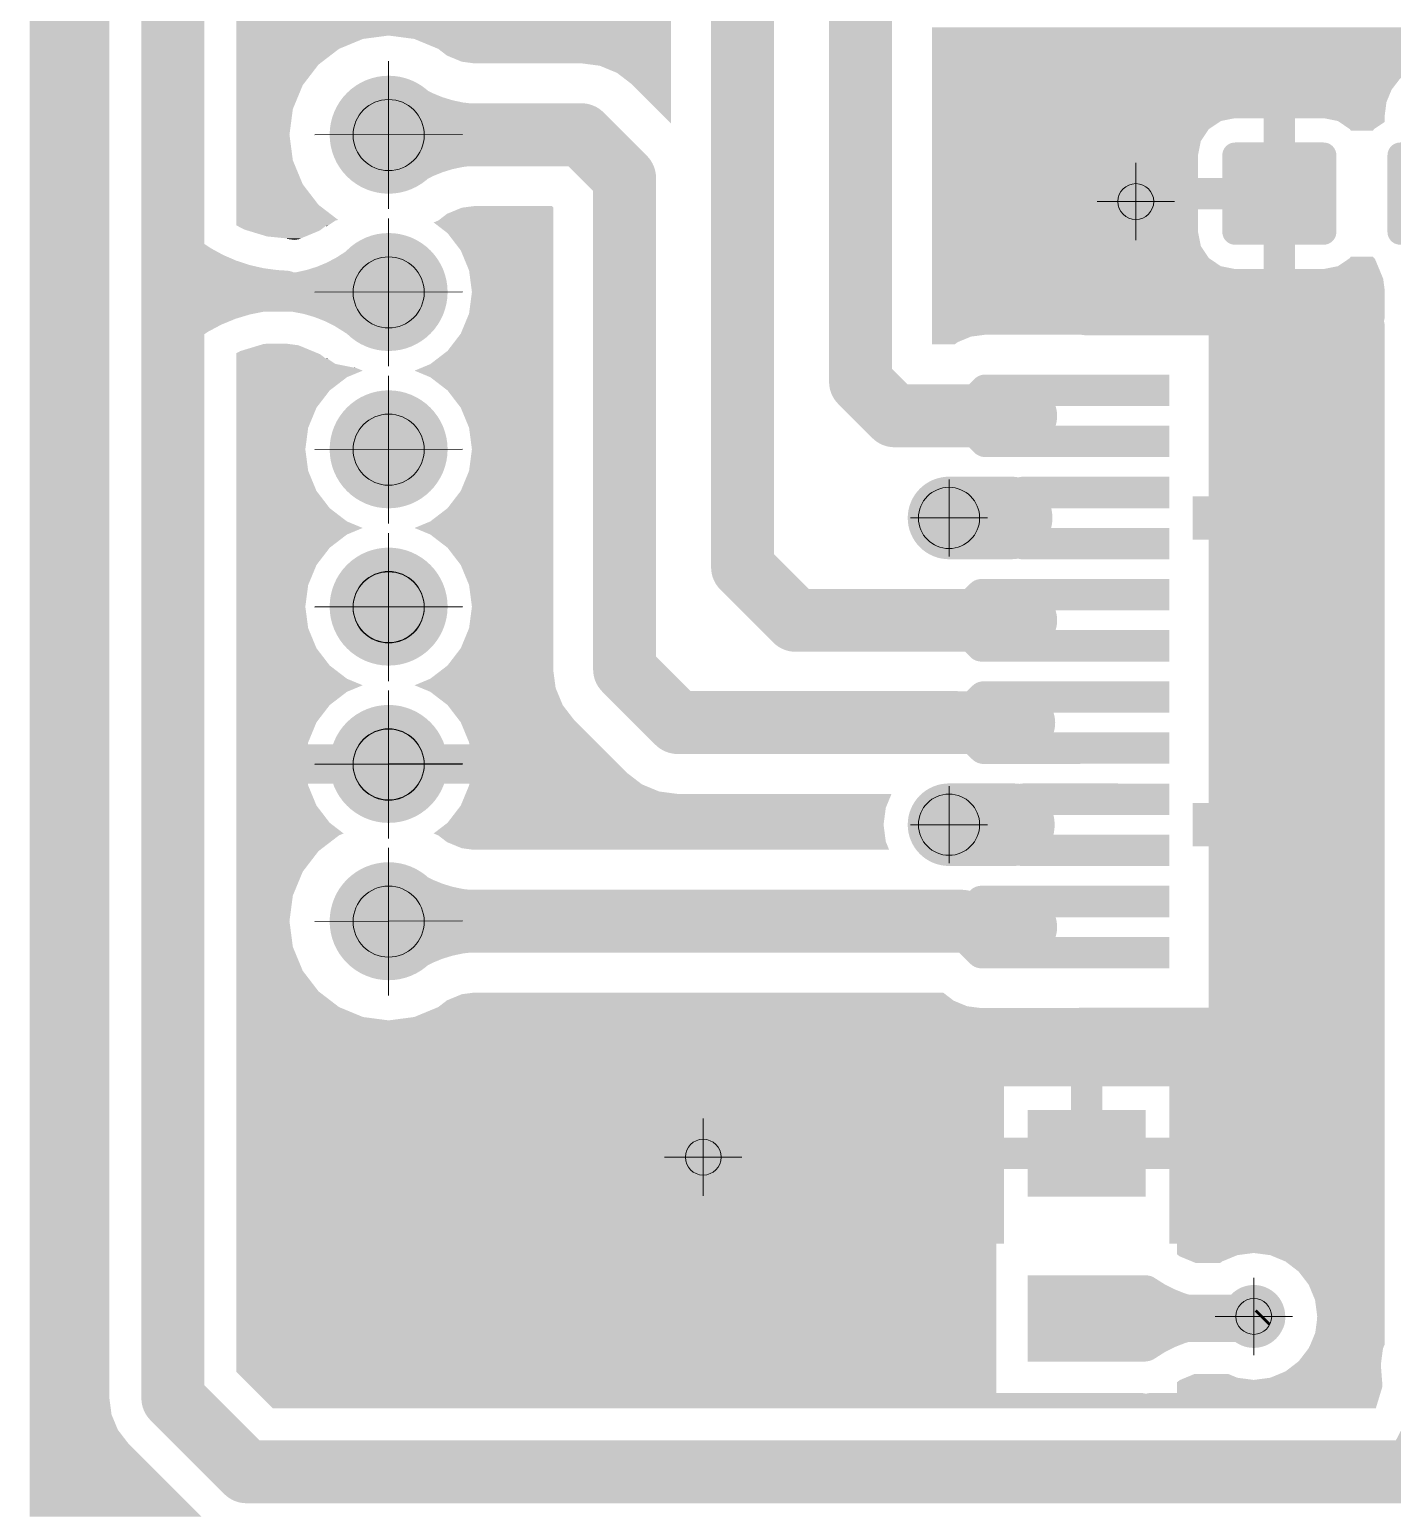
# Model space of a CAD drawing. Header units: inches. Extents: x -14 to 5184, y -66 to 1689.
# Drawn here: x 2008.48 to 2043.07, y 658.24 to 695.81 of the extents above; entities that cross this region are included whole.
import ezdxf

# ---------------------------------------------------------------- set-up
doc = ezdxf.new("R2010")
doc.units = ezdxf.units.IN
doc.header["$MEASUREMENT"] = 0
doc.layers.add('DRILL', color=7, linetype='Continuous', true_color=0xffffff)
doc.layers.add('Drill Gost', color=7, linetype='Continuous')
doc.layers.add('Poligon', color=7, linetype='Continuous')

# ---------------------------------------------------------------- blocks, each defined once
blk = doc.blocks.new('ROUND_4')
at = {"const_width": 0.015748}
blk.add_lwpolyline([(-0.007874, 0, 1), (0.007874, 0, 1)], format="xyb", close=True, dxfattribs=at)
blk = doc.blocks.new('ROUND_26')
at = {"const_width": 0.01969}
blk.add_lwpolyline([(-0.00984, 0, 1), (0.00984, 0, 1)], format="xyb", close=True, dxfattribs=at)
blk = doc.blocks.new('ROUND_23')
at = {"const_width": 0.02953}
blk.add_lwpolyline([(-0.01476, 0, 1), (0.01476, 0, 1)], format="xyb", close=True, dxfattribs=at)
blk = doc.blocks.new('RECTANGLE_20')
blk.add_solid([(0.02559, 0.00787), (0.02559, -0.00787), (-0.02559, 0.00787), (-0.02559, -0.00787)])
blk = doc.blocks.new('RECTANGLE_11')
blk.add_solid([(0.02953, 0.02165), (0.02953, -0.02165), (-0.02953, 0.02165), (-0.02953, -0.02165)])
blk = doc.blocks.new('RECTANGLE_ROUNDED_21')
for points in [[(-0.02799, 0.02179), (-0.02769, 0.02239), (0.02799, 0.02179), (0.02769, 0.02239)], [(-0.02769, 0.02239), (-0.02732, 0.02295), (0.02769, 0.02239), (0.02732, 0.02295)], [(-0.02732, 0.02295), (-0.0269, 0.02347), (0.02732, 0.02295), (0.0269, 0.02347)], [(-0.0269, 0.02347), (-0.02643, 0.02395), (0.0269, 0.02347), (0.02643, 0.02395)], [(-0.02643, 0.02395), (-0.02591, 0.02437), (0.02643, 0.02395), (0.02591, 0.02437)], [(-0.02591, 0.02437), (-0.02534, 0.02473), (0.02591, 0.02437), (0.02534, 0.02473)], [(-0.02534, 0.02473), (-0.02475, 0.02504), (0.02534, 0.02473), (0.02475, 0.02504)], [(-0.02475, 0.02504), (-0.02412, 0.02528), (0.02475, 0.02504), (0.02412, 0.02528)], [(-0.02412, 0.02528), (-0.02348, 0.02545), (0.02412, 0.02528), (0.02348, 0.02545)], [(-0.02348, 0.02545), (-0.02281, 0.02556), (0.02348, 0.02545), (0.02281, 0.02556)], [(-0.02281, 0.02556), (-0.02215, 0.02559), (0.02281, 0.02556), (0.02215, 0.02559)], [(-0.02854, 0.01919), (-0.02851, 0.01986), (0.02854, 0.01919), (0.02851, 0.01986)], [(-0.02854, -0.01919), (-0.02854, 0.01919), (0.02854, -0.01919), (0.02854, 0.01919)], [(-0.02851, 0.01986), (-0.0284, 0.02052), (0.02851, 0.01986), (0.0284, 0.02052)], [(-0.0284, 0.02052), (-0.02823, 0.02117), (0.0284, 0.02052), (0.02823, 0.02117)], [(-0.02823, 0.02117), (-0.02799, 0.02179), (0.02823, 0.02117), (0.02799, 0.02179)], [(-0.02851, -0.01986), (-0.02854, -0.01919), (0.02851, -0.01986), (0.02854, -0.01919)], [(-0.0284, -0.02052), (-0.02851, -0.01986), (0.0284, -0.02052), (0.02851, -0.01986)], [(-0.02823, -0.02117), (-0.0284, -0.02052), (0.02823, -0.02117), (0.0284, -0.02052)], [(-0.02799, -0.02179), (-0.02823, -0.02117), (0.02799, -0.02179), (0.02823, -0.02117)], [(-0.02769, -0.02239), (-0.02799, -0.02179), (0.02769, -0.02239), (0.02799, -0.02179)], [(-0.02732, -0.02295), (-0.02769, -0.02239), (0.02732, -0.02295), (0.02769, -0.02239)], [(-0.0269, -0.02347), (-0.02732, -0.02295), (0.0269, -0.02347), (0.02732, -0.02295)], [(-0.02643, -0.02395), (-0.0269, -0.02347), (0.02643, -0.02395), (0.0269, -0.02347)], [(-0.02591, -0.02437), (-0.02643, -0.02395), (0.02591, -0.02437), (0.02643, -0.02395)], [(-0.02534, -0.02473), (-0.02591, -0.02437), (0.02534, -0.02473), (0.02591, -0.02437)], [(-0.02475, -0.02504), (-0.02534, -0.02473), (0.02475, -0.02504), (0.02534, -0.02473)], [(-0.02412, -0.02528), (-0.02475, -0.02504), (0.02412, -0.02528), (0.02475, -0.02504)], [(-0.02348, -0.02545), (-0.02412, -0.02528), (0.02348, -0.02545), (0.02412, -0.02528)], [(-0.02281, -0.02556), (-0.02348, -0.02545), (0.02281, -0.02556), (0.02348, -0.02545)], [(-0.02215, -0.02559), (-0.02281, -0.02556), (0.02215, -0.02559), (0.02281, -0.02556)]]:
    blk.add_solid(points)
blk = doc.blocks.new('ROUND_2')
at = {"const_width": 0.00984}
blk.add_lwpolyline([(-0.00492, 0, 1), (0.00492, 0, 1)], format="xyb", close=True, dxfattribs=at)
blk = doc.blocks.new('ROUND_3')
at = {"const_width": 0.007874}
blk.add_lwpolyline([(-0.003937, 0, 1), (0.003937, 0, 1)], format="xyb", close=True, dxfattribs=at)
blk = doc.blocks.new('ROUND_5')
at = {"const_width": 0.00492}
blk.add_lwpolyline([(-0.00246, 0, 1), (0.00246, 0, 1)], format="xyb", close=True, dxfattribs=at)
blk = doc.blocks.new('ROUND_8')
at = {"const_width": 0.01181}
blk.add_lwpolyline([(-0.00591, 0, 1), (0.00591, 0, 1)], format="xyb", close=True, dxfattribs=at)
blk = doc.blocks.new('ROUND_7')
at = {"const_width": 0.02067}
blk.add_lwpolyline([(-0.01033, 0, 1), (0.01033, 0, 1)], format="xyb", close=True, dxfattribs=at)
blk = doc.blocks.new('ROUND_32')
at = {"const_width": 0.007874}
blk.add_lwpolyline([(-0.003937, 0, 1), (0.003937, 0, 1)], format="xyb", close=True, dxfattribs=at)

msp = doc.modelspace()

# ---------------------------------------------------------------- hatches: boundary and pattern name
at = {"layer": 'Drill Gost', "lineweight": 9, "transparency": 33554457}
h = msp.add_hatch(color=256, dxfattribs=at)
h.dxf.hatch_style = 1
h.paths.add_polyline_path([(2016.6885, 693.1385), (2017.5914, 693.1415), (2017.5914, 694.0343, 0.4118954)])
h = msp.add_hatch(color=256, dxfattribs=at)
h.dxf.hatch_style = 1
h.paths.add_polyline_path([(2016.6885, 693.1385), (2017.5914, 693.1415), (2017.5914, 694.0343, 0.4118954)])
h.paths.add_polyline_path([(2017.5914, 693.1415), (2017.5914, 692.2284, 0.4142136), (2018.4944, 693.1314, 0.0036367), (2018.4943, 693.1445)])
h = msp.add_hatch(color=256, dxfattribs=at)
h.dxf.hatch_style = 1
h.paths.add_polyline_path([(2016.6886, 689.1455), (2017.5915, 689.1485), (2017.5915, 690.0413, 0.4118954)])
h = msp.add_hatch(color=256, dxfattribs=at)
h.dxf.hatch_style = 1
h.paths.add_polyline_path([(2016.6886, 689.1455), (2017.5915, 689.1485), (2017.5915, 690.0413, 0.4118954)])
h.paths.add_polyline_path([(2017.5915, 689.1485), (2017.5915, 688.2354, 0.4142136), (2018.4945, 689.1383, 0.0036367), (2018.4944, 689.1515)])
h = msp.add_hatch(color=256, dxfattribs=at)
h.dxf.hatch_style = 1
h.paths.add_polyline_path([(2016.6885, 685.1523), (2017.5914, 685.1553), (2017.5914, 686.0481, 0.4118954)])
h = msp.add_hatch(color=256, dxfattribs=at)
h.dxf.hatch_style = 1
h.paths.add_polyline_path([(2016.6885, 685.1523), (2017.5914, 685.1553), (2017.5914, 686.0481, 0.4118954)])
h.paths.add_polyline_path([(2017.5914, 685.1553), (2017.5914, 684.2423, 0.4142136), (2018.4944, 685.1452, 0.0036367), (2018.4943, 685.1583)])
at = {"layer": 'Drill Gost', "transparency": 33554457}
h = msp.add_hatch(color=256, dxfattribs=at)
h.dxf.hatch_style = 1
h.paths.add_polyline_path([(2031.0399, 683.4128), (2031.817, 683.4128), (2031.817, 684.19, 0.4142136)])
at = {"layer": 'Drill Gost', "lineweight": 9, "transparency": 33554457}
h = msp.add_hatch(color=256, dxfattribs=at)
h.dxf.hatch_style = 1
h.paths.add_polyline_path([(2016.6886, 681.1591), (2017.5915, 681.162), (2017.5915, 682.0548, 0.4118954)])
h = msp.add_hatch(color=256, dxfattribs=at)
h.dxf.hatch_style = 1
h.paths.add_polyline_path([(2016.6886, 681.1489), (2017.5915, 681.1519), (2017.5915, 682.0447, 0.4118954)])
h.paths.add_polyline_path([(2017.5915, 681.1519), (2017.5915, 680.2388, 0.4142136), (2018.4945, 681.1418, 0.0036367), (2018.4944, 681.1549)])
h = msp.add_hatch(color=256, dxfattribs=at)
h.dxf.hatch_style = 1
h.paths.add_polyline_path([(2016.6884, 677.1659), (2017.5914, 677.1689), (2017.5914, 678.0617, 0.4118954)])
h = msp.add_hatch(color=256, dxfattribs=at)
h.dxf.hatch_style = 1
h.paths.add_polyline_path([(2016.6885, 677.1558), (2017.5914, 677.1587), (2017.5914, 678.0515, 0.4118954)])
h.paths.add_polyline_path([(2017.5914, 677.1587), (2017.5914, 676.2457, 0.4142136), (2018.4943, 677.1486, 0.0036367), (2018.4942, 677.1617)])
at = {"layer": 'Drill Gost', "transparency": 33554457}
h = msp.add_hatch(color=256, dxfattribs=at)
h.dxf.hatch_style = 1
h.paths.add_polyline_path([(2031.0399, 675.6261), (2031.817, 675.6261), (2031.817, 676.4032, 0.4142136)])
at = {"layer": 'Drill Gost', "lineweight": 9, "transparency": 33554457}
h = msp.add_hatch(color=256, dxfattribs=at)
h.dxf.hatch_style = 1
h.paths.add_polyline_path([(2017.5914, 674.0685, 0.4118954), (2016.6884, 673.1727), (2017.5914, 673.1757)])
h = msp.add_hatch(color=256, dxfattribs=at)
h.dxf.hatch_style = 1
h.paths.add_polyline_path([(2016.6885, 673.1727), (2017.5914, 673.1757), (2017.5914, 674.0685, 0.4118954)])
h.paths.add_polyline_path([(2017.5914, 673.1757), (2017.5914, 672.2627, 0.4142136), (2018.4943, 673.1656, 0.0036367), (2018.4942, 673.1787)])

# ---------------------------------------------------------------- linework, layer by layer
for points, const_width in [([(2029.5707, 686.8693), (2029.5707, 731.025)], 1.5972), ([(2012.1134, 689.1478), (2012.1134, 728.0807)], 1.5972), ([(2026.5758, 682.1599), (2026.5758, 710.895)], 1.5972), ([(2017.5913, 693.141), (2022.4838, 693.141)], 1.5972), ([(2022.4838, 693.141), (2023.581, 692.0438)], 1.5972), ([(2023.581, 679.5667), (2023.581, 692.0438)], 1.5972), ([(2012.1134, 661.0695), (2012.1134, 689.1478)], 1.5972), ([(2014.7233, 689.2075), (2014.972, 689.1924)], 0.9983), ([(2012.1134, 689.1478), (2014.3784, 689.1478)], 0.9983), ([(2014.3784, 689.1478), (2017.5913, 689.1478)], 0.9983), ([(2029.5707, 686.8693), (2030.4345, 686.0055)], 1.5972), ([(2030.4345, 686.0055), (2032.0916, 686.0055)], 1.5972), ([(2032.0893, 686.0033), (2032.0938, 686.0033)], 1.5972), ([(2032.0938, 686.0033), (2033.7635, 686.0033)], 1.5972), ([(2032.0916, 686.0055), (2032.7404, 686.6544)], 0.7986), ([(2032.7404, 686.6544), (2035.1611, 686.6544)], 0.7986), ([(2032.0893, 686.0033), (2032.0916, 686.0055)], 0.7986), ([(2032.0916, 686.0055), (2032.0938, 686.0033)], 0.7986), ([(2032.0938, 686.0033), (2032.7404, 685.3566)], 0.7986), ([(2032.7404, 685.3566), (2035.1611, 685.3566)], 0.7986), ([(2031.8168, 683.4123), (2033.3935, 683.4123)], 2.0964), ([(2033.6888, 684.0589), (2036.1094, 684.0589)], 0.7986), ([(2026.5758, 682.1599), (2027.9213, 680.8144)], 1.5972), ([(2033.6888, 682.7611), (2036.1094, 682.7611)], 0.7986), ([(2031.9917, 680.8144), (2032.6406, 681.4633)], 0.7986), ([(2032.6406, 681.4633), (2035.0612, 681.4633)], 0.7986), ([(2027.9213, 680.8144), (2031.9917, 680.8144)], 1.5972), ([(2031.9917, 680.8144), (2032.8553, 680.8144)], 1.5972), ([(2032.8531, 680.8122), (2032.8553, 680.8144)], 1.5972), ([(2032.8531, 680.8122), (2033.7635, 680.8122)], 1.5972), ([(2031.9917, 680.8144), (2032.6406, 680.1656)], 0.7986), ([(2023.581, 679.5667), (2024.9288, 678.2189)], 1.5972), ([(2032.6406, 680.1656), (2035.0612, 680.1656)], 0.7986), ([(2032.0416, 678.2167), (2032.6905, 678.8655)], 0.7986), ([(2032.6905, 678.8655), (2035.1111, 678.8655)], 0.7986), ([(2024.9288, 678.2189), (2031.9917, 678.2189)], 1.5972), ([(2032.0416, 678.2167), (2032.9052, 678.2167)], 1.5972), ([(2032.903, 678.2144), (2032.9052, 678.2167)], 1.5972), ([(2032.903, 678.2144), (2033.7135, 678.2144)], 1.5972), ([(2032.0416, 678.2167), (2032.6905, 677.5678)], 0.7986), ([(2032.6905, 677.5678), (2035.1111, 677.5678)], 0.7986), ([(2031.8168, 675.6257), (2033.4507, 675.6257)], 2.0964), ([(2033.6888, 676.2723), (2036.1094, 676.2723)], 0.7986), ([(2033.6888, 674.9746), (2036.1094, 674.9746)], 0.7986), ([(2017.5913, 673.1754), (2032.1392, 673.1754)], 1.5972), ([(2032.1392, 673.1754), (2032.6406, 673.6767)], 0.7986), ([(2032.6406, 673.6767), (2035.0612, 673.6767)], 0.7986), ([(2032.8531, 673.0256), (2032.8553, 673.0279)], 1.5972), ([(2032.8531, 673.0256), (2033.7635, 673.0256)], 1.5972), ([(2031.9917, 673.0279), (2032.6406, 672.379)], 0.7986), ([(2032.6406, 672.379), (2035.0612, 672.379)], 0.7986), ([(2035.3106, 663.0927), (2039.7531, 663.0927)], 1.1979), ([(2039.7531, 663.0927), (2039.8031, 663.1427)], 0.4991), ([(2012.1134, 661.0695), (2013.9834, 659.1995)], 1.5972), ([(2013.9834, 659.1995), (2044.1875, 659.1995)], 1.5972)]:
    msp.add_lwpolyline(points, dxfattribs=dict(const_width=const_width))
for points, const_width in [([(2017.9674, 694.0474, 0.1579136), (2020.0206, 693.4213)], 0.9983), ([(2020.0206, 692.8606, 0.1579138), (2017.9674, 692.2345)], 0.9983), ([(2012.4904, 690.0524, 0.1374287), (2014.7233, 689.2075)], 0.9983), ([(2014.7233, 689.2075, 0.15636), (2016.7099, 689.8345)], 0.7986), ([(2014.8781, 689.1924, 0.0283661), (2014.3784, 689.1478)], 0.9983), ([(2014.3784, 689.1478, 0.1229105), (2012.3965, 688.3325)], 0.9983), ([(2014.232, 689.2452, 0.0361454), (2014.7233, 689.2075)], 0.7986), ([(2016.7062, 688.4506, 0.1891552), (2014.232, 689.0438)], 0.7986), ([(2017.9674, 674.0818, 0.1579136), (2020.0206, 673.4557)], 0.9983), ([(2020.0206, 672.895, 0.1579136), (2017.9674, 672.2689)], 0.9983), ([(2036.8168, 663.7867, 0.1891554), (2039.291, 663.1934)], 0.7986), ([(2039.291, 662.992, 0.1935995), (2036.8131, 662.4027)], 0.7986), ([(2043.3426, 659.3572, 0.1208399), (2044.1342, 661.311)], 0.9983)]:
    msp.add_lwpolyline(points, format="xyb", dxfattribs=dict(const_width=const_width))
for p, q in [((2017.5914, 695.0053), (2017.5914, 691.2574)), ((2017.5914, 695.0053), (2017.5914, 691.2574)), ((2015.7175, 693.1353), (2019.4652, 693.1477)), ((2015.7175, 693.1353), (2019.4653, 693.1477)), ((2036.559, 691.4445), (2036.559, 692.4238)), ((2036.559, 691.4445), (2035.5797, 691.4445)), ((2036.559, 691.4445), (2036.559, 690.4653)), ((2036.559, 691.4445), (2037.5382, 691.4445)), ((2017.5915, 691.0123), (2017.5915, 687.2644)), ((2017.5915, 691.0123), (2017.5915, 687.2644)), ((2015.7176, 689.1423), (2019.4654, 689.1547)), ((2015.7176, 689.1423), (2019.4654, 689.1547)), ((2017.5914, 687.0191), (2017.5914, 683.2713)), ((2017.5914, 687.0191), (2017.5914, 683.2713)), ((2015.7175, 685.1491), (2019.4652, 685.1615)), ((2015.7175, 685.1491), (2019.4653, 685.1615)), ((2031.817, 683.4128), (2031.817, 684.3921)), ((2031.817, 683.4128), (2030.8378, 683.4128)), ((2031.817, 683.4128), (2031.817, 682.4336)), ((2031.817, 683.4128), (2032.7963, 683.4128)), ((2017.5915, 683.0258), (2017.5915, 679.278)), ((2017.5915, 683.0157), (2017.5915, 679.2678)), ((2015.7176, 681.1558), (2019.4654, 681.1683)), ((2015.7176, 681.1457), (2019.4654, 681.1581)), ((2017.5914, 679.0327), (2017.5914, 675.2848)), ((2017.5914, 679.0225), (2017.5914, 675.2747)), ((2015.7174, 677.1627), (2019.4652, 677.1751)), ((2015.7175, 677.1525), (2019.4652, 677.165)), ((2031.817, 675.6261), (2031.817, 676.6053)), ((2031.817, 675.6261), (2030.8378, 675.6261)), ((2031.817, 675.6261), (2031.817, 674.6468)), ((2031.817, 675.6261), (2032.7963, 675.6261)), ((2017.5914, 675.0395), (2017.5914, 671.2917)), ((2017.5914, 675.0395), (2017.5914, 671.2917)), ((2015.7174, 673.1695), (2019.4652, 673.1819)), ((2015.7175, 673.1695), (2019.4652, 673.1819)), ((2025.5777, 667.186), (2025.5777, 668.1653)), ((2025.5777, 667.186), (2024.5984, 667.186)), ((2025.5777, 667.186), (2025.5777, 666.2068)), ((2025.5777, 667.186), (2026.5569, 667.186)), ((2039.5537, 663.1429), (2039.5537, 664.1222)), ((2039.5537, 663.1429), (2038.5744, 663.1429)), ((2039.5537, 663.1429), (2039.5537, 662.1637)), ((2039.5537, 663.1429), (2040.5329, 663.1429))]:
    msp.add_line(p, q, dxfattribs=at)
for centre, radius in [((2017.5914, 693.1314), 0.9029), ((2017.5914, 693.1314), 0.9029), ((2036.559, 691.4445), 0.4542), ((2017.5915, 689.1383), 0.9029), ((2017.5915, 689.1383), 0.9029), ((2017.5914, 685.1452), 0.9029), ((2017.5914, 685.1452), 0.9029), ((2031.817, 683.4128), 0.7771), ((2017.5915, 681.1519), 0.9029), ((2017.5915, 681.1418), 0.9029), ((2017.5914, 677.1587), 0.9029), ((2017.5914, 677.1486), 0.9029), ((2031.817, 675.6261), 0.7771), ((2017.5914, 673.1656), 0.9029), ((2017.5914, 673.1656), 0.9029), ((2025.5777, 667.186), 0.4542), ((2039.5537, 663.1429), 0.4542)]:
    msp.add_circle(centre, radius, dxfattribs=at)
at = {"layer": 'Poligon', "color": 252}
for points in [[(2008.477, 661.0695), (2008.477, 735.9664), (2010.5024, 661.0695), (2010.5024, 735.9664)], [(2013.7244, 695.6582), (2013.7244, 709.591), (2024.7634, 695.6582), (2024.7634, 709.591)], [(2031.3831, 694.5568), (2031.3831, 695.8634), (2043.261, 694.5568), (2044.5677, 695.8634)], [(2013.7244, 695.5724), (2013.7244, 695.6582), (2016.9398, 695.5724), (2017.5913, 695.6582)], [(2013.7244, 695.3209), (2013.7244, 695.5724), (2016.3327, 695.3209), (2016.9398, 695.5724)], [(2018.2428, 695.5724), (2017.5913, 695.6582), (2024.7634, 695.5724), (2024.7634, 695.6582)], [(2018.8499, 695.3209), (2018.2428, 695.5724), (2024.7634, 695.3209), (2024.7634, 695.5724)], [(2013.7244, 694.9209), (2013.7244, 695.3209), (2015.8114, 694.9209), (2016.3327, 695.3209)], [(2019.0734, 695.1495), (2018.8499, 695.3209), (2024.7634, 695.1495), (2024.7634, 695.3209)], [(2019.4488, 694.994), (2019.0734, 695.1495), (2024.7634, 694.994), (2024.7634, 695.1495)], [(2019.7576, 694.9534), (2019.4488, 694.994), (2024.7634, 694.9534), (2024.7634, 694.994)], [(2022.9529, 694.8916), (2022.4838, 694.9534), (2024.7634, 694.8916), (2024.7634, 694.9534)], [(2013.7244, 694.3996), (2013.7244, 694.9209), (2015.4113, 694.3996), (2015.8114, 694.9209)], [(2023.39, 694.7105), (2022.9529, 694.8916), (2024.7634, 694.7105), (2024.7634, 694.8916)], [(2023.7654, 694.4225), (2023.39, 694.7105), (2024.7634, 694.4225), (2024.7634, 694.7105)], [(2013.7244, 693.7925), (2013.7244, 694.3996), (2015.1599, 693.7925), (2015.4113, 694.3996)], [(2024.7634, 693.4245), (2023.7654, 694.4225), (2024.7634, 693.4245), (2024.7634, 694.4225)], [(2031.3831, 694.2857), (2031.3831, 694.5568), (2043.053, 694.2857), (2043.261, 694.5568)], [(2031.3831, 694.1278), (2031.3831, 694.2857), (2042.9876, 694.1278), (2043.053, 694.2857)], [(2031.3831, 693.97), (2031.3831, 694.1278), (2042.9222, 693.97), (2042.9876, 694.1278)], [(2031.3831, 693.6312), (2031.3831, 693.97), (2042.8776, 693.6312), (2042.9222, 693.97)], [(2013.7244, 693.141), (2013.7244, 693.7925), (2015.0741, 693.141), (2015.1599, 693.7925)], [(2031.3831, 693.5606), (2031.3831, 693.6312), (2042.8776, 693.5606), (2042.8776, 693.6312)], [(2031.3831, 693.4889), (2031.3831, 693.5606), (2038.719, 693.4889), (2039.0793, 693.5606)], [(2031.3831, 693.2848), (2031.3831, 693.4889), (2038.4136, 693.2848), (2038.719, 693.4889)], [(2039.8031, 692.0451), (2039.8031, 693.5606), (2040.6017, 692.0451), (2040.6017, 693.5606)], [(2041.6857, 693.4889), (2041.3254, 693.5606), (2042.8776, 693.4889), (2042.8776, 693.5606)], [(2041.7199, 693.4661), (2041.6857, 693.4889), (2042.8776, 693.4661), (2042.8776, 693.4889)], [(2041.9912, 693.2848), (2041.7199, 693.4661), (2042.6063, 693.2848), (2042.8776, 693.4661)], [(2013.7244, 692.4894), (2013.7244, 693.141), (2015.1599, 692.4894), (2015.0741, 693.141)], [(2031.3831, 692.9794), (2031.3831, 693.2848), (2038.2095, 692.9794), (2038.4136, 693.2848)], [(2042.0191, 693.243), (2041.9912, 693.2848), (2042.5784, 693.243), (2042.6063, 693.2848)], [(2031.3831, 692.6191), (2031.3831, 692.9794), (2038.1378, 692.6191), (2038.2095, 692.9794)], [(2013.7244, 691.8823), (2013.7244, 692.4894), (2015.4113, 691.8823), (2015.1599, 692.4894)], [(2031.3831, 692.0451), (2031.3831, 692.6191), (2038.1378, 692.0451), (2038.1378, 692.6191)], [(2031.3831, 691.2465), (2031.3831, 692.0451), (2040.6017, 691.2465), (2040.6017, 692.0451)], [(2013.7244, 691.361), (2013.7244, 691.8823), (2015.8114, 691.361), (2015.4113, 691.8823)], [(2013.7244, 690.9768), (2013.7244, 691.361), (2016.3121, 690.9768), (2015.8114, 691.361)], [(2019.0734, 691.1324), (2019.4488, 691.2879), (2021.7686, 691.1324), (2021.7686, 691.2879)], [(2019.4488, 691.2879), (2019.4879, 691.2931), (2021.7686, 691.2879), (2021.7686, 691.2931)], [(2019.4879, 691.2931), (2019.7576, 691.3286), (2021.7686, 691.2931), (2021.7331, 691.3286)], [(2031.3831, 690.6725), (2031.3831, 691.2465), (2038.1378, 690.6725), (2038.1378, 691.2465)], [(2039.8031, 689.731), (2039.8031, 691.2465), (2040.6017, 689.731), (2040.6017, 691.2465)], [(2013.7244, 690.963), (2013.7244, 690.9768), (2016.2425, 690.963), (2016.3121, 690.9768)], [(2013.7244, 690.8411), (2013.7244, 690.963), (2016.0601, 690.8411), (2016.2425, 690.963)], [(2013.7421, 690.8317), (2013.7244, 690.8411), (2016.046, 690.8317), (2016.0601, 690.8411)], [(2013.9221, 690.7355), (2013.7421, 690.8317), (2015.8787, 690.7355), (2016.0041, 690.8317)], [(2016.0176, 690.8127), (2016.0041, 690.8317), (2016.0176, 690.8127), (2016.046, 690.8317)], [(2018.7344, 690.9131), (2018.8499, 690.961), (2021.7686, 690.9131), (2021.7686, 690.961)], [(2019.0865, 690.643), (2018.7344, 690.9131), (2021.7686, 690.643), (2021.7686, 690.9131)], [(2018.8499, 690.961), (2019.0734, 691.1324), (2021.7686, 690.961), (2021.7686, 691.1324)], [(2014.0138, 690.7076), (2013.9221, 690.7355), (2015.8424, 690.7076), (2015.8787, 690.7355)], [(2014.5068, 690.5581), (2014.0138, 690.7076), (2015.4815, 690.5581), (2015.8424, 690.7076)], [(2015.0145, 690.5081), (2014.5068, 690.5581), (2015.3607, 690.5081), (2015.4815, 690.5581)], [(2015.0141, 690.4958), (2015.0145, 690.5081), (2015.3311, 690.4958), (2015.3607, 690.5081)], [(2015.0807, 690.4871), (2015.0141, 690.4958), (2015.3099, 690.4871), (2015.3311, 690.4958)], [(2015.1953, 690.472), (2015.0807, 690.4871), (2015.1953, 690.472), (2015.3099, 690.4871)], [(2019.4225, 690.2051), (2019.0865, 690.643), (2021.7686, 690.2051), (2021.7686, 690.643)], [(2031.3831, 690.3122), (2031.3831, 690.6725), (2038.2095, 690.3122), (2038.1378, 690.6725)], [(2019.6338, 689.6951), (2019.4225, 690.2051), (2021.7686, 689.6951), (2021.7686, 690.2051)], [(2031.3831, 690.0067), (2031.3831, 690.3122), (2038.4136, 690.0067), (2038.2095, 690.3122)], [(2019.7058, 689.1478), (2019.6338, 689.6951), (2021.7686, 689.1478), (2021.7686, 689.6951)], [(2031.3831, 689.8026), (2031.3831, 690.0067), (2038.719, 689.8026), (2038.4136, 690.0067)], [(2031.3831, 689.731), (2031.3831, 689.8026), (2039.0793, 689.731), (2038.719, 689.8026)], [(2031.3831, 689.4842), (2031.3831, 689.731), (2042.8389, 689.4842), (2042.7367, 689.731)], [(2041.3254, 689.731), (2041.6857, 689.8026), (2042.7367, 689.731), (2042.707, 689.8026)], [(2041.6857, 689.8026), (2041.9689, 689.9919), (2042.707, 689.8026), (2042.6286, 689.9919)], [(2041.9689, 689.9919), (2041.9912, 690.0067), (2042.6286, 689.9919), (2042.6063, 690.0067)], [(2041.9912, 690.0067), (2042.0191, 690.0485), (2042.6063, 690.0067), (2042.5784, 690.0485)], [(2031.3831, 689.1899), (2031.3831, 689.4842), (2042.8776, 689.1899), (2042.8389, 689.4842)], [(2019.6338, 688.6006), (2019.7058, 689.1478), (2021.7686, 688.6006), (2021.7686, 689.1478)], [(2031.3831, 688.6356), (2031.3831, 689.1899), (2042.8776, 688.6356), (2042.8776, 689.1899)], [(2019.4225, 688.0906), (2019.6338, 688.6006), (2021.7686, 688.0906), (2021.7686, 688.6006)], [(2031.3831, 688.5878), (2031.3831, 688.6356), (2042.8713, 688.5878), (2042.8776, 688.6356)], [(2031.3831, 688.5868), (2031.3831, 688.5878), (2042.8776, 688.5868), (2042.8713, 688.5878)], [(2031.3831, 688.4983), (2031.3831, 688.5868), (2042.8776, 688.4983), (2042.8776, 688.5868)], [(2031.3831, 688.4062), (2031.3831, 688.4983), (2042.8593, 688.4062), (2042.8776, 688.4983)], [(2031.3831, 688.3142), (2031.3831, 688.4062), (2042.8776, 688.3142), (2042.8593, 688.4062)], [(2031.3831, 688.064), (2031.3831, 688.3142), (2042.8776, 688.064), (2042.8776, 688.3142)], [(2014.3107, 687.7958), (2014.4128, 687.8267), (2015.303, 687.7958), (2015.0679, 687.8267)], [(2014.4128, 687.8267), (2014.5362, 687.8389), (2015.0679, 687.8267), (2014.9756, 687.8389)], [(2019.0865, 687.6527), (2019.4225, 688.0906), (2021.7686, 687.6527), (2021.7686, 688.0906)], [(2031.3831, 688.016), (2031.3831, 688.064), (2032.3756, 688.016), (2032.7404, 688.064)], [(2031.3831, 687.8752), (2031.3831, 688.016), (2032.0356, 687.8752), (2032.3756, 688.016)], [(2031.3831, 687.8179), (2031.3831, 687.8752), (2031.961, 687.8179), (2032.0356, 687.8752)], [(2035.2525, 688.052), (2035.1611, 688.064), (2042.8776, 688.052), (2042.8776, 688.064)], [(2038.4055, 683.959), (2038.4055, 688.052), (2042.8776, 683.959), (2042.8776, 688.052)], [(2013.7244, 687.5939), (2013.8281, 687.6494), (2015.7902, 687.5939), (2015.6564, 687.6494)], [(2013.7244, 687.5681), (2013.7244, 687.5939), (2015.8527, 687.5681), (2015.7902, 687.5939)], [(2013.7244, 687.4493), (2013.7244, 687.5681), (2016.0075, 687.4493), (2015.8527, 687.5681)], [(2013.7244, 687.3222), (2013.7244, 687.4493), (2016.2388, 687.3222), (2016.0485, 687.4493)], [(2013.8281, 687.6494), (2014.3107, 687.7958), (2015.6564, 687.6494), (2015.303, 687.7958)], [(2016.0075, 687.4493), (2016.0205, 687.468), (2016.0485, 687.4493), (2016.0205, 687.468)], [(2018.6486, 687.3167), (2019.0865, 687.6527), (2021.7686, 687.3167), (2021.7686, 687.6527)], [(2013.7244, 687.2292), (2013.7244, 687.3222), (2016.7062, 687.2292), (2016.2388, 687.3222)], [(2013.7244, 687.1513), (2013.7244, 687.2292), (2016.9333, 687.1513), (2016.7452, 687.2292)], [(2013.7244, 686.9859), (2013.7244, 687.1513), (2016.5341, 686.9859), (2016.9333, 687.1513)], [(2016.7062, 687.2292), (2016.7326, 687.2344), (2016.7452, 687.2292), (2016.7326, 687.2344)], [(2018.2493, 687.1513), (2018.6486, 687.3167), (2021.7686, 687.1513), (2021.7686, 687.3167)], [(2018.6486, 686.9859), (2018.2493, 687.1513), (2021.7686, 686.9859), (2021.7686, 687.1513)], [(2013.7244, 686.6499), (2013.7244, 686.9859), (2016.0962, 686.6499), (2016.5341, 686.9859)], [(2019.0865, 686.6499), (2018.6486, 686.9859), (2021.7686, 686.6499), (2021.7686, 686.9859)], [(2013.7244, 686.212), (2013.7244, 686.6499), (2015.7601, 686.212), (2016.0962, 686.6499)], [(2019.4225, 686.212), (2019.0865, 686.6499), (2021.7686, 686.212), (2021.7686, 686.6499)], [(2013.7244, 685.702), (2013.7244, 686.212), (2015.5489, 685.702), (2015.7601, 686.212)], [(2019.6338, 685.702), (2019.4225, 686.212), (2021.7686, 685.702), (2021.7686, 686.212)], [(2013.7244, 685.1547), (2013.7244, 685.702), (2015.4769, 685.1547), (2015.5489, 685.702)], [(2019.7058, 685.1547), (2019.6338, 685.702), (2021.7686, 685.1547), (2021.7686, 685.702)], [(2013.7244, 684.6075), (2013.7244, 685.1547), (2015.5489, 684.6075), (2015.4769, 685.1547)], [(2019.6338, 684.6075), (2019.7058, 685.1547), (2021.7686, 684.6075), (2021.7686, 685.1547)], [(2013.7244, 684.0975), (2013.7244, 684.6075), (2015.7601, 684.0975), (2015.5489, 684.6075)], [(2019.4225, 684.0975), (2019.6338, 684.6075), (2021.7686, 684.0975), (2021.7686, 684.6075)], [(2013.7244, 683.6596), (2013.7244, 684.0975), (2016.0962, 683.6596), (2015.7601, 684.0975)], [(2019.0865, 683.6596), (2019.4225, 684.0975), (2021.7686, 683.6596), (2021.7686, 684.0975)], [(2038.0062, 682.8609), (2038.0062, 683.959), (2042.8776, 682.8609), (2042.8776, 683.959)], [(2013.7244, 683.3235), (2013.7244, 683.6596), (2016.5341, 683.3235), (2016.0962, 683.6596)], [(2013.7244, 683.1582), (2013.7244, 683.3235), (2016.9333, 683.1582), (2016.5341, 683.3235)], [(2018.2493, 683.1582), (2018.6486, 683.3235), (2021.7686, 683.1582), (2021.7686, 683.3235)], [(2018.6486, 683.3235), (2019.0865, 683.6596), (2021.7686, 683.3235), (2021.7686, 683.6596)], [(2013.7244, 682.9928), (2013.7244, 683.1582), (2016.5341, 682.9928), (2016.9333, 683.1582)], [(2013.7244, 682.6568), (2013.7244, 682.9928), (2016.0962, 682.6568), (2016.5341, 682.9928)], [(2018.6486, 682.9928), (2018.2493, 683.1582), (2021.7686, 682.9928), (2021.7686, 683.1582)], [(2019.0865, 682.6568), (2018.6486, 682.9928), (2021.7686, 682.6568), (2021.7686, 682.9928)], [(2013.7244, 682.2188), (2013.7244, 682.6568), (2015.7601, 682.2188), (2016.0962, 682.6568)], [(2019.4225, 682.2188), (2019.0865, 682.6568), (2021.7686, 682.2188), (2021.7686, 682.6568)], [(2038.4055, 681.4633), (2038.4055, 682.8609), (2042.8776, 681.4633), (2042.8776, 682.8609)], [(2013.7244, 681.7089), (2013.7244, 682.2188), (2015.5489, 681.7089), (2015.7601, 682.2188)], [(2019.6338, 681.7089), (2019.4225, 682.2188), (2021.7686, 681.7089), (2021.7686, 682.2188)], [(2013.7244, 681.1616), (2013.7244, 681.7089), (2015.4769, 681.1616), (2015.5489, 681.7089)], [(2019.7058, 681.1616), (2019.6338, 681.7089), (2021.7686, 681.1616), (2021.7686, 681.7089)], [(2038.4055, 681.4632), (2038.4055, 681.4633), (2042.8777, 681.4632), (2042.8776, 681.4633)], [(2038.4055, 681.4631), (2038.4055, 681.4632), (2042.8776, 681.4631), (2042.8777, 681.4632)], [(2038.4055, 677.1682), (2038.4055, 681.4631), (2042.8785, 677.1682), (2042.8776, 681.4631)], [(2013.7244, 680.6143), (2013.7244, 681.1616), (2015.5489, 680.6143), (2015.4769, 681.1616)], [(2019.6338, 680.6143), (2019.7058, 681.1616), (2021.7686, 680.6143), (2021.7686, 681.1616)], [(2013.7244, 680.1044), (2013.7244, 680.6143), (2015.7601, 680.1044), (2015.5489, 680.6143)], [(2019.4225, 680.1044), (2019.6338, 680.6143), (2021.7686, 680.1044), (2021.7686, 680.6143)], [(2013.7244, 679.6664), (2013.7244, 680.1044), (2016.0962, 679.6664), (2015.7601, 680.1044)], [(2019.0865, 679.6664), (2019.4225, 680.1044), (2021.7686, 679.6664), (2021.7686, 680.1044)], [(2013.7244, 679.3304), (2013.7244, 679.6664), (2016.5341, 679.3304), (2016.0962, 679.6664)], [(2018.6486, 679.3304), (2018.9565, 679.5667), (2021.7997, 679.3304), (2021.7686, 679.5667)], [(2018.9565, 679.5667), (2019.0865, 679.6664), (2021.7686, 679.5667), (2021.7686, 679.6664)], [(2013.7244, 679.165), (2013.7244, 679.3304), (2016.9333, 679.165), (2016.5341, 679.3304)], [(2018.2493, 679.165), (2018.6486, 679.3304), (2021.8215, 679.165), (2021.7997, 679.3304)], [(2013.7244, 678.9997), (2013.7244, 679.165), (2016.5341, 678.9997), (2016.9333, 679.165)], [(2013.7244, 678.6636), (2013.7244, 678.9997), (2016.0962, 678.6636), (2016.5341, 678.9997)], [(2018.4121, 679.0976), (2018.2493, 679.165), (2021.8304, 679.0976), (2021.8215, 679.165)], [(2018.6486, 678.9997), (2018.4121, 679.0976), (2021.8709, 678.9997), (2021.8304, 679.0976)], [(2019.0865, 678.6636), (2018.6486, 678.9997), (2022.0101, 678.6636), (2021.8709, 678.9997)], [(2013.7244, 678.2257), (2013.7244, 678.6636), (2015.7601, 678.2257), (2016.0962, 678.6636)], [(2019.0889, 678.6605), (2019.0865, 678.6636), (2022.0114, 678.6605), (2022.0101, 678.6636)], [(2019.3769, 678.2851), (2019.0889, 678.6605), (2022.2994, 678.2851), (2022.0114, 678.6605)], [(2013.7244, 677.7158), (2013.7244, 678.2257), (2015.5489, 677.7158), (2015.7601, 678.2257)], [(2019.4225, 678.2257), (2019.3769, 678.2851), (2022.3589, 678.2257), (2022.2994, 678.2851)], [(2019.6338, 677.7158), (2019.4225, 678.2257), (2022.8688, 677.7158), (2022.3589, 678.2257)], [(2013.7244, 677.6676), (2013.7244, 677.7158), (2015.5426, 677.6676), (2015.5489, 677.7158)], [(2019.6401, 677.6676), (2019.6338, 677.7158), (2022.917, 677.6676), (2022.8688, 677.7158)], [(2013.7244, 676.9374), (2013.7244, 677.6676), (2023.6472, 676.9374), (2022.917, 677.6676)], [(2013.7244, 676.6693), (2013.7244, 676.9374), (2023.9965, 676.6693), (2023.6472, 676.9374)], [(2038.4055, 676.1725), (2038.4055, 677.1682), (2042.8785, 676.1725), (2042.8785, 677.1682)], [(2013.7244, 676.6212), (2013.7244, 676.6693), (2015.5489, 676.6212), (2015.5426, 676.6693)], [(2013.7244, 676.1113), (2013.7244, 676.6212), (2015.7601, 676.1113), (2015.5489, 676.6212)], [(2019.5704, 676.4683), (2019.6338, 676.6212), (2024.4597, 676.4683), (2024.0905, 676.6212)], [(2019.6338, 676.6212), (2019.6375, 676.6493), (2024.0905, 676.6212), (2024.0226, 676.6493)], [(2019.6375, 676.6493), (2019.6401, 676.6693), (2024.0226, 676.6493), (2023.9965, 676.6693)], [(2019.4225, 676.1113), (2019.5448, 676.4065), (2030.2351, 676.1113), (2030.3574, 676.4065)], [(2019.5448, 676.4065), (2019.5704, 676.4683), (2024.9288, 676.4065), (2024.4597, 676.4683)], [(2038.0062, 675.0744), (2038.0062, 676.1725), (2042.8785, 675.0744), (2042.8785, 676.1725)], [(2013.7244, 675.6733), (2013.7244, 676.1113), (2016.0962, 675.6733), (2015.7601, 676.1113)], [(2019.0865, 675.6733), (2019.3799, 676.0557), (2030.1617, 675.6733), (2030.2121, 676.0557)], [(2019.3799, 676.0557), (2019.4225, 676.1113), (2030.2121, 676.0557), (2030.2351, 676.1113)], [(2013.7244, 675.4032), (2013.7244, 675.6733), (2016.4482, 675.4032), (2016.0962, 675.6733)], [(2018.7344, 675.4032), (2019.0244, 675.6257), (2030.1847, 675.4032), (2030.1555, 675.6257)], [(2019.0244, 675.6257), (2019.0865, 675.6733), (2030.1555, 675.6257), (2030.1617, 675.6733)], [(2013.7244, 675.3554), (2013.7244, 675.4032), (2016.3327, 675.3554), (2016.4482, 675.4032)], [(2013.7244, 674.9553), (2013.7244, 675.3554), (2015.8114, 674.9553), (2016.3327, 675.3554)], [(2018.8499, 675.3554), (2018.7344, 675.4032), (2030.191, 675.3554), (2030.1847, 675.4032)], [(2019.058, 675.1957), (2018.8499, 675.3554), (2030.2121, 675.1957), (2030.191, 675.3554)], [(2019.0734, 675.1839), (2019.058, 675.1957), (2030.2169, 675.1839), (2030.2121, 675.1957)], [(2019.4488, 675.0284), (2019.0734, 675.1839), (2030.2813, 675.0284), (2030.2169, 675.1839)], [(2038.4055, 670.9814), (2038.4055, 675.0744), (2042.8785, 670.9814), (2042.8785, 675.0744)], [(2013.7244, 674.434), (2013.7244, 674.9553), (2015.4113, 674.434), (2015.8114, 674.9553)], [(2019.7576, 674.9878), (2019.4488, 675.0284), (2030.2982, 674.9878), (2030.2813, 675.0284)], [(2013.7244, 673.8269), (2013.7244, 674.434), (2015.1599, 673.8269), (2015.4113, 674.434)], [(2013.7244, 673.1754), (2013.7244, 673.8269), (2015.0741, 673.1754), (2015.1599, 673.8269)], [(2013.7244, 672.5239), (2013.7244, 673.1754), (2015.1599, 672.5239), (2015.0741, 673.1754)], [(2013.7244, 671.9168), (2013.7244, 672.5239), (2015.4113, 671.9168), (2015.1599, 672.5239)], [(2013.7244, 671.3954), (2013.7244, 671.9168), (2015.8114, 671.3954), (2015.4113, 671.9168)], [(2013.7244, 670.9954), (2013.7244, 671.3954), (2016.3327, 670.9954), (2015.8114, 671.3954)], [(2019.0734, 671.1668), (2019.4488, 671.3223), (2031.9245, 671.1668), (2031.7219, 671.3223)], [(2019.4488, 671.3223), (2019.7576, 671.363), (2031.7219, 671.3223), (2031.6689, 671.363)], [(2013.7244, 670.7439), (2013.7244, 670.9954), (2016.9398, 670.7439), (2016.3327, 670.9954)], [(2018.2428, 670.7439), (2018.7871, 670.9694), (2042.8785, 670.7439), (2042.8785, 670.9694)], [(2018.7871, 670.9694), (2018.8499, 670.9954), (2032.6406, 670.9694), (2032.4429, 670.9954)], [(2018.8499, 670.9954), (2018.8786, 671.0174), (2032.4429, 670.9954), (2032.2758, 671.0174)], [(2018.8786, 671.0174), (2019.0622, 671.1582), (2032.2758, 671.0174), (2031.9358, 671.1582)], [(2019.0622, 671.1582), (2019.0734, 671.1668), (2031.9358, 671.1582), (2031.9245, 671.1668)], [(2035.0612, 670.9694), (2035.1528, 670.9814), (2042.8785, 670.9694), (2042.8785, 670.9814)], [(2013.7244, 670.6581), (2013.7244, 670.7439), (2017.5913, 670.6581), (2016.9398, 670.7439)], [(2013.7244, 668.9826), (2013.7244, 670.6581), (2042.8785, 668.9826), (2042.8785, 670.6581)], [(2017.5913, 670.6581), (2018.2428, 670.7439), (2042.8785, 670.6581), (2042.8785, 670.7439)], [(2013.7244, 667.6848), (2013.7244, 668.9826), (2033.2142, 667.6848), (2033.2142, 668.9826)], [(2034.9113, 667.6848), (2034.9113, 668.9826), (2035.7099, 667.6848), (2035.7099, 668.9826)], [(2037.407, 667.6848), (2037.407, 668.9826), (2042.8785, 667.6848), (2042.8785, 668.9826)], [(2013.7244, 666.8862), (2013.7244, 667.6848), (2042.8785, 666.8862), (2042.8785, 667.6848)], [(2013.7244, 665.5884), (2013.7244, 666.8862), (2033.2142, 665.5884), (2033.2142, 666.8862)], [(2037.407, 666.1874), (2037.407, 666.8862), (2042.8785, 666.1874), (2042.8785, 666.8862)], [(2037.4072, 664.9895), (2037.4072, 666.1874), (2042.8785, 664.9895), (2042.8785, 666.1874)], [(2013.7244, 664.9895), (2013.7244, 665.5884), (2033.2144, 664.9895), (2033.2144, 665.5884)], [(2013.7244, 661.7368), (2013.7244, 664.9895), (2033.0146, 661.7368), (2033.0146, 664.9895)], [(2037.6067, 664.7537), (2037.6067, 664.9895), (2042.8785, 664.7537), (2042.8785, 664.9895)], [(2037.6067, 664.718), (2037.6067, 664.7537), (2039.2828, 664.718), (2039.5535, 664.7537)], [(2037.6318, 664.6988), (2037.6067, 664.718), (2039.1365, 664.6988), (2039.2828, 664.718)], [(2037.6703, 664.6692), (2037.6318, 664.6988), (2039.0651, 664.6692), (2039.1365, 664.6988)], [(2037.9875, 664.5378), (2037.6703, 664.6692), (2038.748, 664.5378), (2039.0651, 664.6692)], [(2038.0731, 664.5024), (2037.9875, 664.5378), (2038.7018, 664.5024), (2038.748, 664.5378)], [(2039.9704, 664.6988), (2039.5535, 664.7537), (2042.8785, 664.6988), (2042.8785, 664.7537)], [(2040.359, 664.5378), (2039.9704, 664.6988), (2042.8785, 664.5378), (2042.8785, 664.6988)], [(2040.6926, 664.2818), (2040.359, 664.5378), (2042.8785, 664.2818), (2042.8785, 664.5378)], [(2040.9487, 663.9482), (2040.6926, 664.2818), (2042.8785, 663.9482), (2042.8785, 664.2818)], [(2041.1096, 663.5596), (2040.9487, 663.9482), (2042.8785, 663.5596), (2042.8785, 663.9482)], [(2041.1645, 663.1427), (2041.1096, 663.5596), (2042.8785, 663.1427), (2042.8785, 663.5596)], [(2041.1148, 662.7279), (2041.1628, 663.0927), (2042.8785, 662.7279), (2042.8785, 663.0927)], [(2041.1604, 663.1112), (2041.1645, 663.1427), (2042.8785, 663.1112), (2042.8785, 663.1427)], [(2041.1628, 663.0927), (2041.1604, 663.1112), (2042.8785, 663.0927), (2042.8785, 663.1112)], [(2040.9944, 662.4375), (2041.1148, 662.7279), (2042.8785, 662.4375), (2042.8785, 662.7279)], [(2040.7033, 662.0173), (2040.941, 662.3272), (2042.7921, 662.0173), (2042.8328, 662.3272)], [(2040.941, 662.3272), (2040.9487, 662.3371), (2042.8328, 662.3272), (2042.837, 662.3371)], [(2040.9487, 662.3371), (2040.9647, 662.376), (2042.837, 662.3371), (2042.8531, 662.376)], [(2040.9647, 662.376), (2040.9739, 662.3879), (2042.8531, 662.376), (2042.858, 662.3879)], [(2040.9739, 662.3879), (2040.9944, 662.4375), (2042.858, 662.3879), (2042.8785, 662.4375)], [(2040.5452, 661.8903), (2040.6926, 662.0035), (2042.7807, 661.8903), (2042.7896, 662.0035)], [(2040.6926, 662.0035), (2040.7033, 662.0173), (2042.7896, 662.0035), (2042.7907, 662.0173)], [(2042.792, 662.0173), (2042.7907, 662.0173), (2042.792, 662.0173), (2042.7921, 662.0173)], [(2014.2652, 661.196), (2013.7244, 661.7368), (2033.0146, 661.196), (2033.0146, 661.7368)], [(2037.6067, 661.473), (2037.6805, 661.5296), (2042.8135, 661.473), (2042.8091, 661.5296)], [(2037.6805, 661.5296), (2037.6853, 661.5316), (2042.8091, 661.5296), (2042.8089, 661.5316)], [(2037.6853, 661.5316), (2037.8179, 661.5865), (2039.5535, 661.5316), (2039.1365, 661.5865)], [(2037.8179, 661.5865), (2038.051, 661.6831), (2039.1365, 661.5865), (2038.9034, 661.6831)], [(2039.5535, 661.5316), (2039.9704, 661.5865), (2042.8089, 661.5316), (2042.8046, 661.5865)], [(2039.9704, 661.5865), (2040.359, 661.7475), (2042.8046, 661.5865), (2042.7919, 661.7475)], [(2040.359, 661.7475), (2040.5452, 661.8903), (2042.7919, 661.7475), (2042.7807, 661.8903)], [(2014.2799, 661.1813), (2014.2652, 661.196), (2036.8131, 661.1813), (2036.7393, 661.196)], [(2014.6507, 660.8105), (2014.2799, 661.1813), (2042.6517, 660.8105), (2042.7642, 661.1813)], [(2036.8131, 661.1813), (2036.8869, 661.196), (2042.7642, 661.1813), (2042.7687, 661.196)], [(2037.6067, 661.4058), (2037.6067, 661.473), (2042.8188, 661.4058), (2042.8135, 661.473)], [(2037.6067, 661.3398), (2037.6067, 661.4058), (2042.8123, 661.3398), (2042.8188, 661.4058)], [(2037.6067, 661.196), (2037.6067, 661.3398), (2042.7687, 661.196), (2042.8123, 661.3398)], [(2008.477, 660.6525), (2008.477, 661.0695), (2010.5573, 660.6525), (2010.5024, 661.0695)], [(2008.477, 660.2639), (2008.477, 660.6525), (2010.7182, 660.2639), (2010.5573, 660.6525)], [(2008.477, 659.9303), (2008.477, 660.2639), (2010.9742, 659.9303), (2010.7182, 660.2639)], [(2008.477, 658.0603), (2008.477, 659.9303), (2012.8442, 658.0603), (2010.9742, 659.9303)]]:
    msp.add_solid(points, dxfattribs=at)

# ---------------------------------------------------------------- block references
at = {"xscale": 50.7125995, "yscale": 50.7125995, "zscale": 50.7125995}
for name, p in [('ROUND_23', (2017.5913, 693.141)), ('ROUND_2', (2017.9674, 694.0474)), ('ROUND_4', (2017.5913, 693.141)), ('ROUND_2', (2020.0206, 693.4213)), ('ROUND_4', (2022.4838, 693.141)), ('ROUND_4', (2022.4838, 693.141)), ('ROUND_2', (2020.0206, 692.8606)), ('ROUND_2', (2017.9674, 692.2345)), ('ROUND_4', (2023.581, 692.0438)), ('ROUND_4', (2023.581, 692.0438)), ('RECTANGLE_ROUNDED_21', (2040.2024, 691.6458)), ('RECTANGLE_ROUNDED_21', (2044.3951, 691.6458)), ('ROUND_4', (2036.5586, 691.4439)), ('ROUND_2', (2012.4904, 690.0524)), ('ROUND_23', (2017.5913, 689.1478)), ('ROUND_3', (2016.7099, 689.8345)), ('ROUND_4', (2012.1134, 689.1478)), ('ROUND_4', (2012.1134, 689.1478)), ('ROUND_2', (2014.7233, 689.2075)), ('ROUND_2', (2014.7233, 689.2075)), ('ROUND_2', (2014.8781, 689.1924)), ('ROUND_2', (2014.972, 689.1924)), ('ROUND_2', (2012.1134, 689.1478)), ('ROUND_3', (2014.232, 689.2452)), ('ROUND_3', (2014.232, 689.0438)), ('ROUND_2', (2014.3784, 689.1478)), ('ROUND_2', (2014.3784, 689.1478)), ('ROUND_2', (2014.3784, 689.1478)), ('ROUND_2', (2014.3784, 689.1478)), ('ROUND_3', (2014.7233, 689.2075)), ('ROUND_3', (2014.7233, 689.2075)), ('ROUND_2', (2017.5913, 689.1478)), ('ROUND_2', (2012.3965, 688.3325)), ('ROUND_3', (2016.7062, 688.4506)), ('ROUND_4', (2029.5707, 686.8693)), ('ROUND_4', (2029.5707, 686.8693)), ('ROUND_4', (2030.4345, 686.0055)), ('ROUND_4', (2030.4345, 686.0055)), ('ROUND_4', (2032.0893, 686.0033)), ('ROUND_4', (2032.0916, 686.0055)), ('ROUND_4', (2032.0938, 686.0033)), ('ROUND_4', (2032.0938, 686.0033)), ('ROUND_3', (2032.7404, 686.6544)), ('ROUND_3', (2032.7404, 686.6544)), ('ROUND_4', (2033.7635, 686.0033)), ('ROUND_3', (2035.1611, 686.6544)), ('RECTANGLE_20', (2036.1094, 686.6544)), ('ROUND_23', (2017.5913, 685.1547)), ('ROUND_3', (2032.0893, 686.0033)), ('ROUND_3', (2032.0916, 686.0055)), ('ROUND_3', (2032.0916, 686.0055)), ('ROUND_3', (2032.0916, 686.0055)), ('ROUND_3', (2032.0938, 686.0033)), ('ROUND_3', (2032.0938, 686.0033)), ('ROUND_3', (2032.7404, 685.3566)), ('ROUND_3', (2032.7404, 685.3566)), ('ROUND_3', (2035.1611, 685.3566)), ('RECTANGLE_20', (2036.1094, 685.3566)), ('ROUND_7', (2031.8168, 683.4123)), ('ROUND_7', (2033.3935, 683.4123)), ('ROUND_3', (2033.6888, 684.0589)), ('RECTANGLE_20', (2036.1094, 684.0589)), ('ROUND_3', (2036.1094, 684.0589)), ('ROUND_26', (2031.8168, 683.4123)), ('ROUND_4', (2026.5758, 682.1599)), ('ROUND_4', (2026.5758, 682.1599)), ('ROUND_3', (2033.6888, 682.7611)), ('RECTANGLE_20', (2036.1094, 682.7611)), ('ROUND_3', (2036.1094, 682.7611)), ('ROUND_23', (2017.5913, 681.1616)), ('ROUND_3', (2032.6406, 681.4633)), ('ROUND_3', (2032.6406, 681.4633)), ('ROUND_3', (2035.0612, 681.4633)), ('RECTANGLE_20', (2036.1094, 681.4633)), ('ROUND_4', (2027.9213, 680.8144)), ('ROUND_4', (2027.9213, 680.8144)), ('ROUND_4', (2031.9917, 680.8144)), ('ROUND_4', (2031.9917, 680.8144)), ('ROUND_4', (2032.8531, 680.8122)), ('ROUND_4', (2032.8531, 680.8122)), ('ROUND_4', (2032.8553, 680.8144)), ('ROUND_4', (2032.8553, 680.8144)), ('ROUND_4', (2033.7635, 680.8122)), ('ROUND_3', (2031.9917, 680.8144)), ('ROUND_3', (2031.9917, 680.8144)), ('ROUND_4', (2023.581, 679.5667)), ('ROUND_4', (2023.581, 679.5667)), ('ROUND_3', (2032.6406, 680.1656)), ('ROUND_3', (2032.6406, 680.1656)), ('ROUND_3', (2035.0612, 680.1656)), ('RECTANGLE_20', (2036.1094, 680.1656)), ('ROUND_3', (2032.6905, 678.8655)), ('ROUND_3', (2032.6905, 678.8655)), ('ROUND_3', (2035.1111, 678.8655)), ('RECTANGLE_20', (2036.1094, 678.8678)), ('ROUND_4', (2024.9288, 678.2189)), ('ROUND_4', (2024.9288, 678.2189)), ('ROUND_4', (2031.9917, 678.2189)), ('ROUND_4', (2032.0416, 678.2167)), ('ROUND_4', (2032.903, 678.2144)), ('ROUND_4', (2032.903, 678.2144)), ('ROUND_4', (2032.9052, 678.2167)), ('ROUND_4', (2032.9052, 678.2167)), ('ROUND_4', (2033.7135, 678.2144)), ('ROUND_23', (2017.5913, 677.1685)), ('ROUND_3', (2032.0416, 678.2167)), ('ROUND_3', (2032.0416, 678.2167)), ('ROUND_3', (2032.6905, 677.5678)), ('ROUND_3', (2032.6905, 677.5678)), ('ROUND_3', (2035.1111, 677.5678)), ('RECTANGLE_20', (2036.1094, 677.5701)), ('ROUND_7', (2031.8168, 675.6257)), ('ROUND_26', (2031.8168, 675.6257)), ('ROUND_7', (2033.4507, 675.6257)), ('ROUND_3', (2033.6888, 676.2723)), ('RECTANGLE_20', (2036.1094, 676.2723)), ('ROUND_3', (2036.1094, 676.2723)), ('ROUND_3', (2033.6888, 674.9746)), ('RECTANGLE_20', (2036.1094, 674.9745)), ('ROUND_3', (2036.1094, 674.9746)), ('ROUND_23', (2017.5913, 673.1754)), ('ROUND_2', (2017.9674, 674.0818)), ('ROUND_4', (2017.5913, 673.1754)), ('ROUND_2', (2020.0206, 673.4557)), ('ROUND_4', (2032.1392, 673.1754)), ('ROUND_3', (2032.6406, 673.6767)), ('ROUND_3', (2032.6406, 673.6767)), ('ROUND_3', (2035.0612, 673.6767)), ('RECTANGLE_20', (2036.1094, 673.6768)), ('ROUND_3', (2032.1392, 673.1754)), ('ROUND_4', (2032.8531, 673.0256)), ('ROUND_4', (2032.8531, 673.0256)), ('ROUND_4', (2032.8553, 673.0279)), ('ROUND_4', (2033.7635, 673.0256)), ('ROUND_2', (2020.0206, 672.895)), ('ROUND_3', (2031.9917, 673.0279)), ('ROUND_2', (2017.9674, 672.2689)), ('ROUND_3', (2032.6406, 672.379)), ('ROUND_3', (2032.6406, 672.379)), ('ROUND_3', (2035.0612, 672.379)), ('RECTANGLE_20', (2036.1094, 672.379)), ('RECTANGLE_11', (2035.3106, 667.2855)), ('ROUND_4', (2025.5776, 667.1857)), ('RECTANGLE_11', (2035.3106, 663.0927)), ('ROUND_3', (2036.8168, 663.7867)), ('ROUND_4', (2039.5535, 663.1427)), ('ROUND_8', (2035.3106, 663.0927)), ('ROUND_3', (2039.291, 663.1934)), ('ROUND_8', (2039.7531, 663.0927)), ('ROUND_3', (2039.291, 662.992)), ('ROUND_5', (2039.7531, 663.0927)), ('ROUND_5', (2039.8031, 663.1427)), ('ROUND_3', (2036.8131, 662.4027)), ('ROUND_4', (2012.1134, 661.0695)), ('ROUND_4', (2012.1134, 661.0695)), ('ROUND_4', (2013.9834, 659.1995)), ('ROUND_4', (2013.9834, 659.1995)), ('ROUND_2', (2043.3426, 659.3572))]:
    msp.add_blockref(name, p, dxfattribs=at)
at = {"layer": 'DRILL', "color": 1, "xscale": 50.7125995, "yscale": 50.7125995, "zscale": 50.7125995}
for name, p in [('ROUND_4', (2017.5913, 693.141)), ('ROUND_32', (2036.5586, 691.4439)), ('ROUND_4', (2017.5913, 689.1478)), ('ROUND_4', (2017.5913, 685.1547)), ('ROUND_8', (2031.8168, 683.4123)), ('ROUND_4', (2017.5913, 681.1616)), ('ROUND_4', (2017.5913, 677.1685)), ('ROUND_8', (2031.8168, 675.6257)), ('ROUND_4', (2017.5913, 673.1754)), ('ROUND_32', (2025.5776, 667.1857)), ('ROUND_32', (2039.5535, 663.1427))]:
    msp.add_blockref(name, p, dxfattribs=at)

doc.saveas('drawing.dxf')
